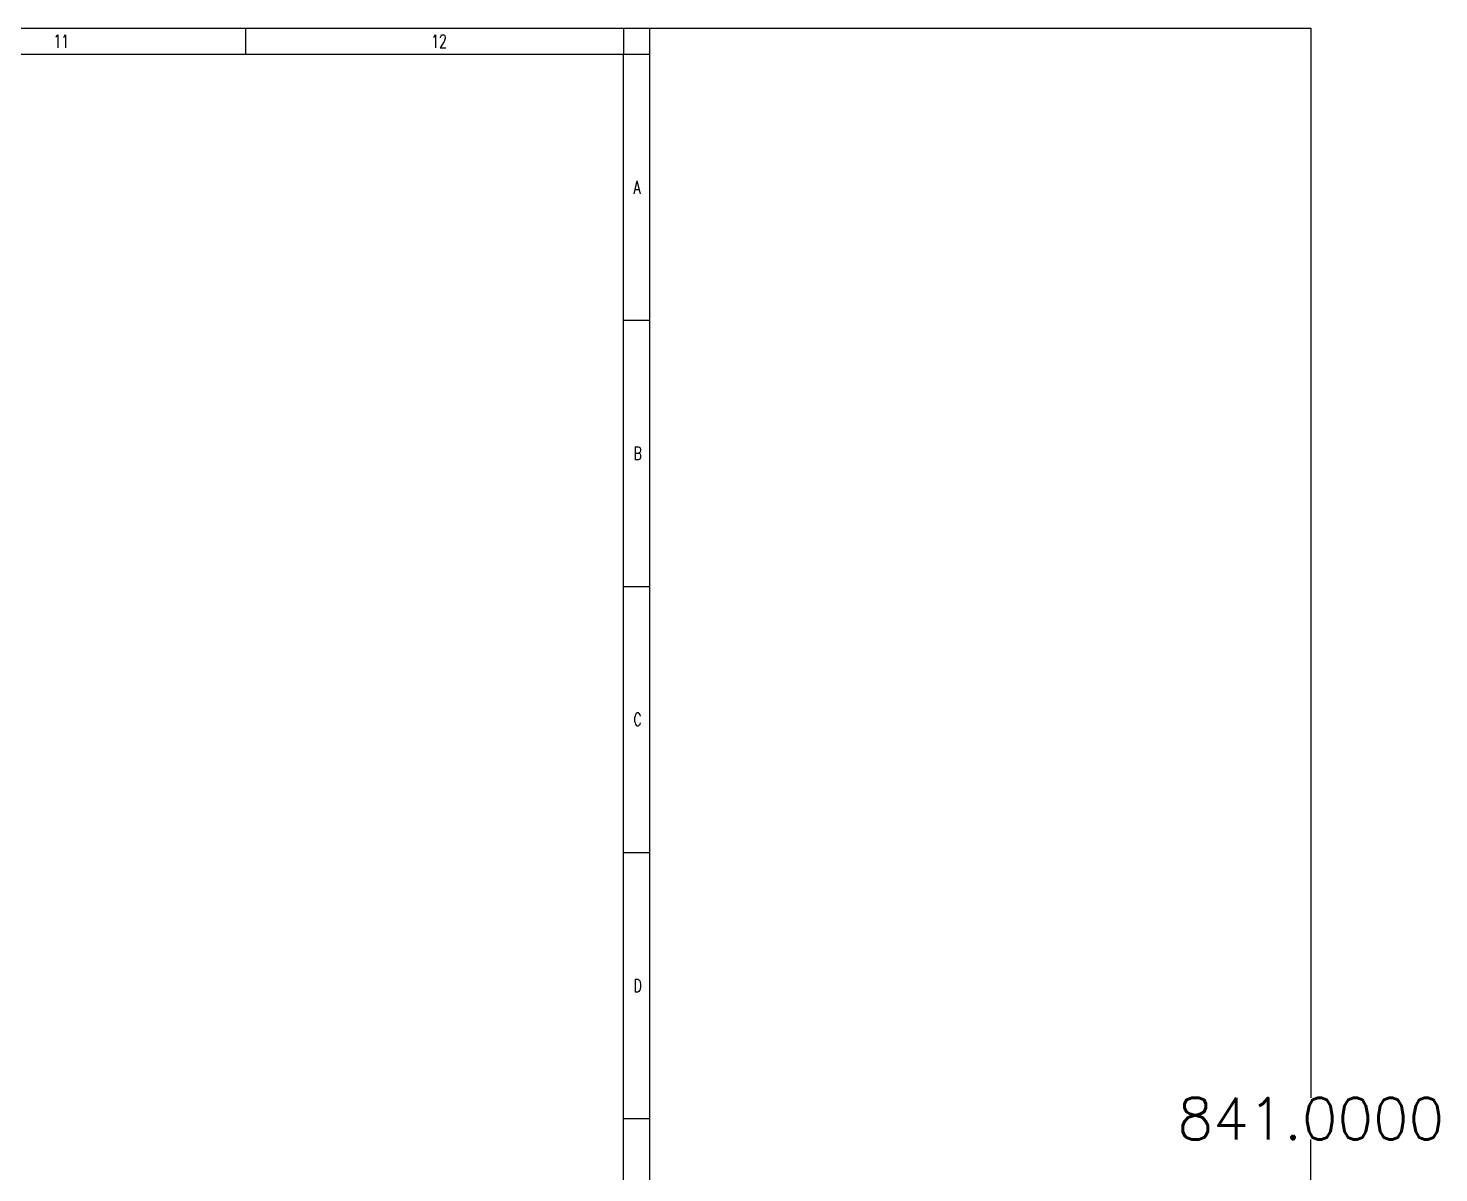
# Model space of a CAD drawing. Header units: inches. Extents: x 3186 to 109360, y -14990 to 740552.
# Drawn here: x 82154 to 109360, y 479566 to 501635 of the extents above; entities that cross this region are included whole.
import ezdxf

# ---------------------------------------------------------------- set-up
doc = ezdxf.new("R2010")
doc.units = ezdxf.units.IN
doc.header["$MEASUREMENT"] = 0
doc.styles.add('HZ', font='txt_____.ttf', dxfattribs={"width": 0.7, "bigfont": 'HZTXT'})
doc.styles.get("Standard").update_dxf_attribs({"font": 'txt', "bigfont": 'gbcbig.shx'})
doc.dimstyles.new('Standard-yuanban', dxfattribs={"dimtxt": 800, "dimasz": 0.18, "dimexe": 0.18, "dimexo": 0.0625, "dimgap": 0.09, "dimtad": 0, "dimtih": 1, "dimtoh": 1, "dimdec": 4, "dimlfac": 0.02, "dimzin": 0, "dimdsep": 46, "dimtxsty": 'Standard', "dimcen": 0.09, "dimadec": 0, "dimazin": 0, "dimtfac": 1, "dimtdec": 4, "dimtofl": 0, "dimtmove": 0, "dimatfit": 3, "dimfxl": 1, "dimtolj": 1, "dimtzin": 0, "dimarcsym": 0})

# ---------------------------------------------------------------- blocks, each defined once
blk = doc.blocks.new('*D59')
at = {"color": 0, "lineweight": -2, "transparency": 16777216}
for p, q in [((94135, 501635), (106891, 501635)), ((106891, 501635), (106891, 481010)), ((106891, 459585), (106891, 480210)), ((94135, 459585), (106891, 459585))]:
    blk.add_line(p, q, dxfattribs=at)
at = {"color": 0, "transparency": 16777216}
for points in [[(106891, 501635), (106891, 501635), (106891, 501635)], [(106891, 459585), (106891, 459585), (106891, 459585)]]:
    blk.add_solid(points, dxfattribs=at)
at = {"layer": 'Defpoints', "color": 0, "transparency": 16777216}
for p in [(94134, 501635), (106891, 501635), (94134, 459585)]:
    blk.add_point(p, dxfattribs=at)
at = {"color": 0, "transparency": 16777216, "insert": (106891, 480610), "char_height": 800, "attachment_point": 5}
blk.add_mtext('\\A1;841.0000', dxfattribs=at)

msp = doc.modelspace()

# ---------------------------------------------------------------- linework, layer by layer
at = {"color": 4, "flags": 128}
for points in [[(4934.44132, 501635.23396), (94134.44132, 501635.23396)], [(86346.94132, 501635.23396), (86346.94132, 501135.23396)], [(93634.44132, 501635.23396), (93634.44132, 501135.23396)], [(94134.44132, 501635.23396), (94134.44132, 459585.23396)]]:
    msp.add_lwpolyline(points, dxfattribs=at)
msp.add_lwpolyline([(6184.44132, 501135.23396), (93630.44132, 501135.23396), (93630.44132, 460085.23396), (6184.44132, 460085.23396)], close=True)
at = {"flags": 128}
for points in [[(93634.44132, 501135.23396), (94134.44132, 501135.23396)], [(93634.44132, 496003.98396), (94134.44132, 496003.98396)], [(93634.44132, 490872.73396), (94134.44132, 490872.73396)], [(93634.44132, 485741.48396), (94134.44132, 485741.48396)], [(93634.44132, 480610.23396), (94134.44132, 480610.23396)]]:
    msp.add_lwpolyline(points, dxfattribs=at)

# ---------------------------------------------------------------- texts
at = {"color": 0, "style": 'HZ', "width": 0.7}
for s, p in [('11', (82640.99812, 501260.23396)), ('12', (89928.49812, 501260.23396)), ('A', (93827.16417, 498444.24963)), ('B', (93827.16417, 493312.99963)), ('C', (93827.16417, 488181.74963)), ('D', (93827.16417, 483050.49963))]:
    msp.add_text(s, height=250, dxfattribs=at).set_placement(p)

# ---------------------------------------------------------------- dimensions: what is measured, and where the dimension line sits
dim = msp.add_linear_dim(base=(106890.97563, 501635.23396), p1=(94134.44132, 459585.23396), p2=(94134.44132, 501635.23396), angle=90, dimstyle='Standard-yuanban')
dim.commit()
dim.dimension.update_dxf_attribs({"geometry": '*D59', "text_midpoint": (106890.97563, 480610.23396)})

doc.saveas('drawing.dxf')
